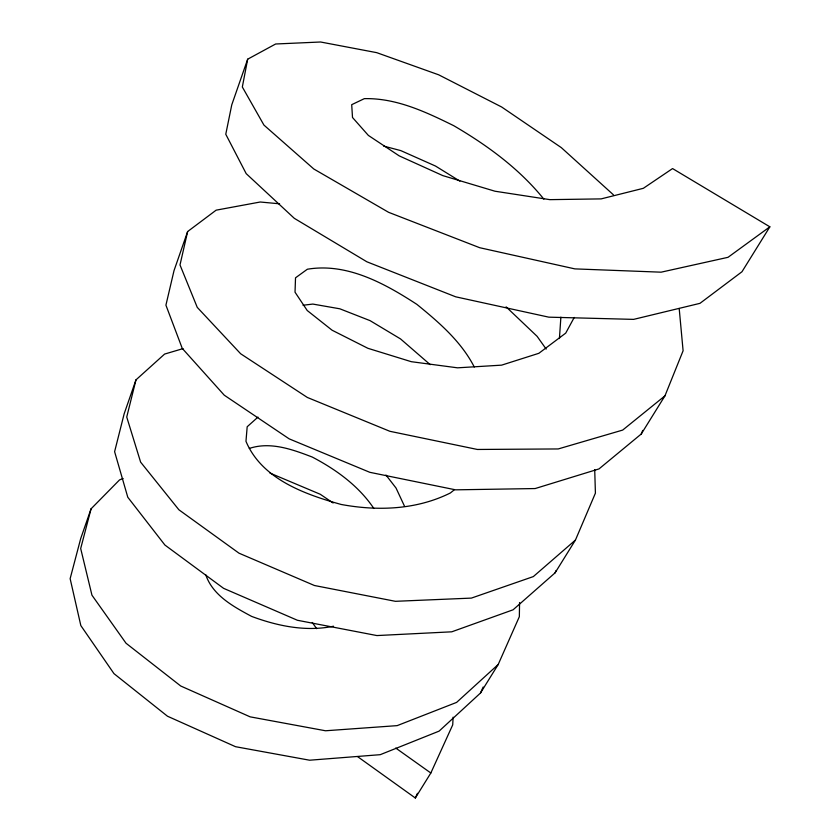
<?xml version="1.0" encoding="UTF-8"?>
<svg xmlns="http://www.w3.org/2000/svg" width="840" height="840" viewBox="0 0 840 840"><rect width="100%" height="100%" fill="white"/><g stroke="black" fill="none" stroke-linecap="round" stroke-linejoin="round"><path stroke-width="1.26" d="M519.572 602.522L519.341 616.686L498.194 664.503L480.501 693L439.1 731.125L380.247 754.677L309.614 760.211L235.526 746.697L167.475 716.216L113.988 673.649L80.829 625.569L70.14 578.666L80.724 538.503L91.056 508.841L119.543 479.903L123.144 478.517M453.117 717.161L452.718 724.868L430.836 773.01L415.328 798L357.756 756.746M559.419 338.552L560.889 317.142M613.421 194.817L561.32 147.63L501.68 107.016L438.68 74.812L376.719 52.657L320.586 42L275.646 43.995L247.674 59.188L242.329 86.992L263.939 125.087L313.824 169.008L388.594 212.31L479.714 247.716L574.875 268.884L661.091 272.181L728.028 257.313L769.86 226.821L672.567 168.567L643.346 188.307L601.135 198.891L549.832 199.647L494.97 191.216L442.817 175.613L399.189 155.862L368.361 135.408L352.506 117.495L351.708 104.685L364.34 98.648C396.249 97.923 425.733 111.909 453.716 125.675C487.316 145.32 519.278 168.661 543.858 199.143M279.594 203.805L260.232 202.01L216.132 210.168L187.635 231.546L180.002 264.947L197.253 307.367L240.66 353.766L307.346 397.457L389.876 431.298L477.382 449.463L558.201 448.949L622.682 430.08L664.944 395.861L683.099 350.763L679.193 308.48M183.067 348.611L164.609 354.07L135.975 379.869L126.735 417.039L140.627 462.137L178.878 509.775L239.012 553.192L314.412 585.501L395.409 601.314L471.387 598.101L533.337 576.587L575.442 540.057L595.413 493.154L594.71 469.581M91.056 508.841L80.692 548.53L91.948 595.182L126.032 643.24L180.726 686.007L250.142 716.846L325.51 730.769L397.152 725.634L456.614 702.398L498.194 664.503M135.975 379.869L124.173 413.763L114.608 451.679L127.785 497.238L164.913 545.045L223.587 588.336L297.402 620.267L376.908 635.565L451.763 631.817L513.082 609.798L555.082 572.849L575.442 540.057M187.635 231.546L174.006 270.669L165.921 305.161L182.249 348.38L224.259 395.189L289.181 438.858L369.81 472.311L455.584 489.836L535.143 488.555L598.994 468.919L641.256 434.007L664.944 395.861M247.674 59.188L231.767 104.843L225.771 134.253L246.183 173.628L294.294 218.316L366.881 261.797L455.69 296.814L548.814 317.163L633.623 319.379L699.962 303.345L741.972 271.75L769.86 226.821M641.256 434.007L642.736 430.406M555.082 572.849L556.101 570.497M480.501 693L483.168 687.005M415.328 798L417.48 793.307M574.224 317.447L565.719 333.123L538.828 353.315L501.606 365.148L457.538 367.826L411.264 361.683L367.909 348.306L332.105 330.225L307.23 310.517L295.029 292.194L295.522 277.82L307.356 269.231C347.046 262.574 384.731 283.469 416.871 304.364C438.827 322.193 461.202 341.46 474.275 367.006M257.964 417.113L247.18 426.762L245.973 441.315C261.807 479.062 304.657 494.319 341.166 504.462C377.843 511.245 416.483 509.828 450.366 492.975L454.419 489.709M249.302 448.445C270.396 441.357 292.498 449.474 312.27 457.055C336.105 469.57 358.659 485.867 373.842 508.463M333.532 626.22C305.97 631.932 277.599 626.073 251.622 616.403C233.457 606.638 212.741 595.466 205.716 574.686M303.019 305.256L312.837 304.07L339.843 308.805L370.041 320.628L400.544 338.93L430.238 364.675M383.596 146.066L400.796 150.612L435.509 166.047L459.869 181.125M269.945 473.067L320.24 494.256L333.133 503.003M395.756 748.062L430.836 773.01M506.09 306.842L537.117 336.336L546.158 349.072M385.969 475.031L396.039 488.04L404.586 506.384M312.249 622.493L316.691 628.698"/></g></svg>
